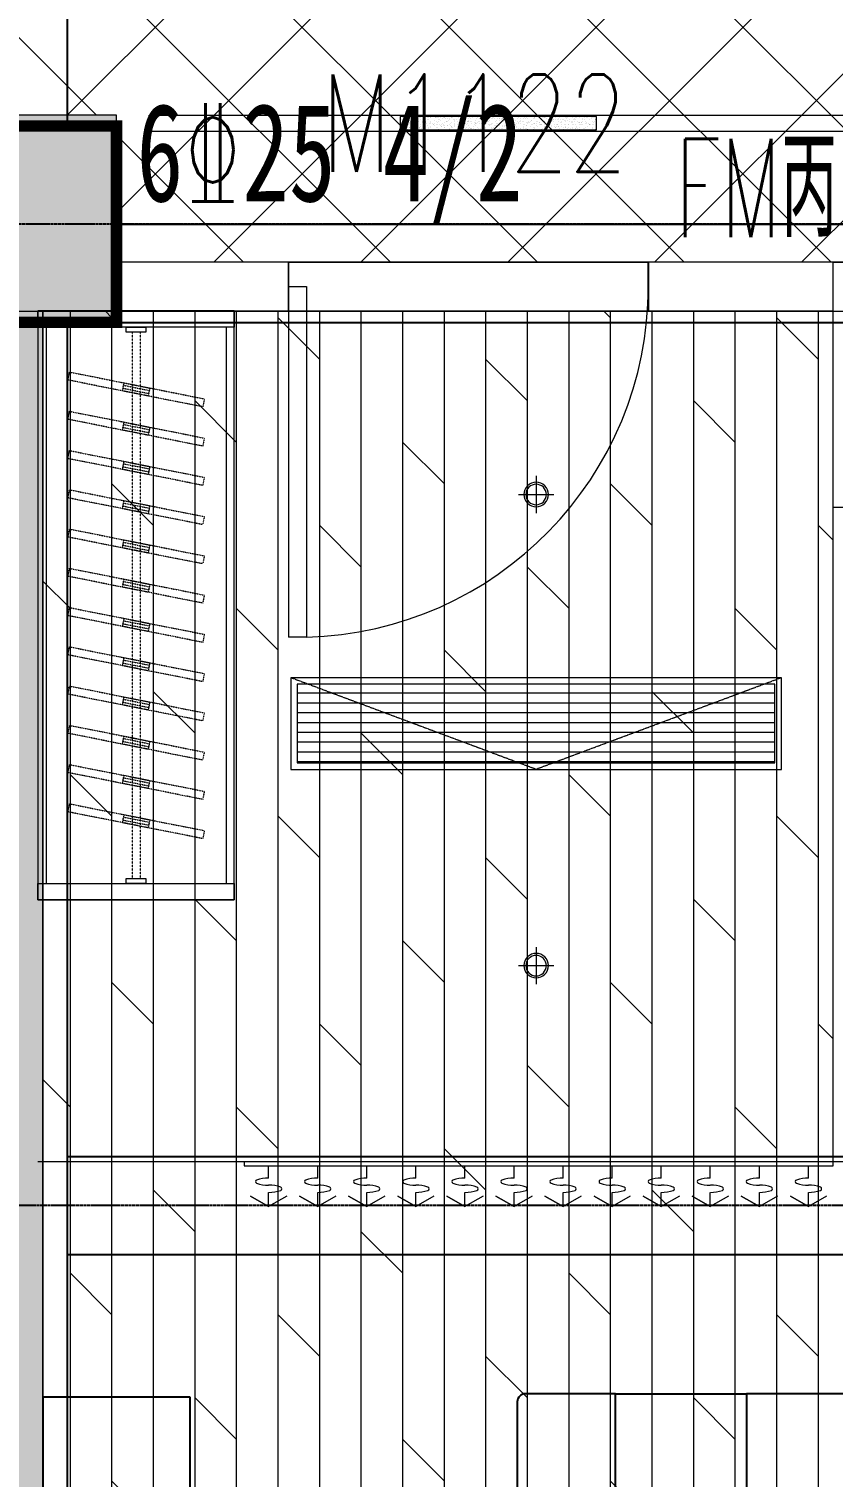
# Model space of a CAD drawing. Header units: millimetres. Extents: x 33621 to 401573, y -91663 to 133135.
# Drawn here: x 117929 to 120387, y 46082 to 50508 of the extents above; entities that cross this region are included whole.
import ezdxf

# ---------------------------------------------------------------- set-up
doc = ezdxf.new("R2010")
doc.units = ezdxf.units.MM
doc.header["$LTSCALE"] = 10
for name, pattern in [('CENTER2', [1.125, 0.75, -0.125, 0.125, -0.125]), ('DASH', [0.35, 0.25, -0.1]), ('DOTE', [2.42, 2, -0.2, 0.02, -0.2])]:
    doc.linetypes.add(name, pattern=pattern)
doc.layers.get('0').update_dxf_attribs({"color": 253})
doc.layers.add('0a', color=253, linetype='Continuous', plot=False)
for name, color, linetype in [('0a填充', 253, 'Continuous'), ('ELE', 253, 'Continuous'), ('GRID', 253, 'CENTER2'), ('P-活动家具', 253, 'Continuous'), ('VPIPE-污水', 253, 'Continuous'), ('VPIPE-热给水', 253, 'Continuous'), ('VPIPE-给水', 253, 'Continuous'), ('WINDOW_TEXT', 253, 'Continuous'), ('填充', 253, 'Continuous'), ('平面家具', 253, 'Continuous'), ('柱', 253, 'Continuous'), ('梁', 253, 'Continuous'), ('梁原位标注', 253, 'Continuous'), ('次梁', 253, 'Continuous'), ('洁具', 253, 'Continuous'), ('风道（排气道）', 253, 'Continuous')]:
    doc.layers.add(name, color=color, linetype=linetype)
for name, color, linetype, lineweight in [('COLUMN', 253, 'Continuous', 0), ('cr-外框线2', 253, 'Continuous', 13), ('DOOR【门】', 253, 'Continuous', 0), ('DS-4BS-FINISH【墙完成线】', 253, 'Continuous', 0), ('FC-FLOOR【地材分格】', 253, 'Continuous', 0), ('FF-FURN【成品家私】', 253, 'Continuous', 0), ('PUB_HATCH', 253, 'Continuous', 0), ('RC-FCU【空调设备】', 253, 'Continuous', 0), ('RC-FIN【天花轮廓线】', 253, 'Continuous', 0), ('RC-LIGHT【天花灯具】', 253, 'Continuous', 0), ('RC-Modelling【天花造型】', 253, 'Continuous', 0), ('RC-STR【天花细线】', 253, 'Continuous', 0), ('TXT【平面空间文字】', 253, 'Continuous', 0), ('WALL', 253, 'Continuous', 0), ('WINDOW', 253, 'Continuous', 0), ('新建墙体', 253, 'Continuous', 0)]:
    doc.layers.add(name, color=color, linetype=linetype, lineweight=lineweight)
doc.styles.add('_TCH_WINDOW', font='SIMPLEX', dxfattribs={"bigfont": 'GBCBIG'})
doc.styles.add('SUN', font='romans.shx', dxfattribs={"width": 0.8, "bigfont": 'hzdx.shx'})

# ---------------------------------------------------------------- blocks, each defined once
blk = doc.blocks.new('$DorLib2D$00000001')
for p, q in [((0.45, 0.975), (0.5, 0.975)), ((0.45, 0), (0.45, 0.975)), ((0.5, 0), (0.5, 0.975)), ((0.5, 0), (0.45, 0))]:
    blk.add_line(p, q)
at = {"lineweight": 13}
blk.add_arc((0.475, 0), 0.975, 91.4693, 180, dxfattribs=at)
blk = doc.blocks.new('海龙_041013471')
at = {"layer": 'P-活动家具', "color": 8}
for p, q in [((290.8, 600), (455.7, -75.6)), ((47.8, 497.7), (455.7, -75.6)), ((609.9, 490.4), (570.9, 443.1)), ((607.1, -333.1), (607.1, 487.1)), ((684.4, 370.6), (640.6, 490.4)), ((759.4, 353.8), (810.2, 492.6)), ((845.1, 492.6), (889.6, 438.7)), ((848.3, -326), (848.3, 488.8)), ((570.9, 443.1), (515.2, 167.7)), ((889.6, 438.7), (953.1, 110.2)), ((715.8, -67.6), (684.4, 370.6)), ((724.4, -114.1), (759.4, 353.8)), ((515.2, 167.7), (515.2, -356.5)), ((953.1, 110.2), (953.1, -364.1)), ((47.8, -499), (455.7, -75.6)), ((455.7, -75.6), (289.2, -600)), ((715.8, -384.4), (715.8, -67.6)), ((724.4, -395.8), (724.4, -114.1)), ((626.6, -417.8), (607.1, -333.1)), ((826, -433.9), (848.3, -326)), ((515.2, -356.5), (548.6, -466.9)), ((687.9, -472.4), (715.8, -384.4)), ((756.2, -501.8), (724.4, -395.8)), ((953.1, -364.1), (915, -495.5)), ((626.6, -444.9), (626.6, -417.8)), ((826, -491.4), (826, -433.9)), ((548.6, -466.9), (590.4, -572.6)), ((590.4, -572.6), (626.6, -444.9)), ((626.6, -444.9), (646.1, -564.3)), ((646.1, -564.3), (687.9, -472.4)), ((803.8, -456.5), (756.2, -501.8)), ((826, -491.4), (803.8, -456.5)), ((867.3, -466), (826, -491.4)), ((915, -495.5), (867.3, -466))]:
    blk.add_line(p, q, dxfattribs=at)
at = {"layer": 'P-活动家具'}
blk.add_line((1000, 600), (1000, -600), dxfattribs=at)
at = {"layer": 'P-活动家具', "color": 8}
blk.add_lwpolyline([(-299.9, 600), (-300, -600), (-700, -600), (-699.9, 600)], close=True, dxfattribs=at)
for points, knots in [([(291.5, 586.4), (286.2, 557.6), (277.4, 509), (168.4, 508.8), (99.8, 502.5), (47.8, 497.7)], [0, 0, 0, 0, 75.29107, 127.212251, 290.722633, 290.722633, 290.722633, 290.722633]), ([(291.5, -587.7), (284.6, -560.3), (263.8, -477.8), (136.2, -521), (68, -504), (47.8, -499)], [0, 0, 0, 0, 75.29107, 226.745569, 290.81809, 290.81809, 290.81809, 290.81809])]:
    blk.add_open_spline(points, degree=3, knots=knots, dxfattribs=at)
at = {"layer": '平面家具', "color": 43, "linetype": 'ByBlock'}
for p, q in [((-699.9, 600), (-975, 600)), ((1000, 600), (-299.9, 600)), ((455.7, -600), (455.7, 600)), ((-1000, 575), (-1000, -575)), ((-975, -600), (-700, -600)), ((-300, -600), (1000, -600))]:
    blk.add_line(p, q, dxfattribs=at)
for centre, start, end in [((-975, 575), 90, 180), ((-975, -575), 180, 270)]:
    blk.add_arc(centre, 25, start, end, dxfattribs=at)
blk = doc.blocks.new('海龙0109180699')
for points in [[(-1740, 7095.5), (-1740, 7145.5), (-1140, 7145.5), (-1140, 7095.5)], [(-1740, 7145.5), (-1740, 5345.5), (-1140, 5345.5), (-1140, 7145.5)], [(-1140, 5395.5), (-1140, 5345.5), (-1740, 5345.5), (-1740, 5395.5)]]:
    blk.add_lwpolyline(points, close=True)
at = {"color": 8}
for points in [[(-1715, 7095.5), (-1715, 5395.5)], [(-1165, 7095.5), (-1165, 5395.5)]]:
    blk.add_lwpolyline(points, dxfattribs=at)
for points in [[(-1470, 7080.5), (-1470, 7095.5), (-1410, 7095.5), (-1410, 7080.5)], [(-1410, 5410.5), (-1410, 5395.5), (-1470, 5395.5), (-1470, 5410.5)], [(-1410, 5410.5), (-1410, 5395.5), (-1470, 5395.5), (-1470, 5410.5)]]:
    blk.add_lwpolyline(points, close=True, dxfattribs=at)
at = {"color": 8, "linetype": 'DASH', "ltscale": 0.006}
for points in [[(-1452.5, 7080.5), (-1452.5, 5410.5)], [(-1427.5, 7080.5), (-1427.5, 5410.5)]]:
    blk.add_lwpolyline(points, dxfattribs=at)
for points in [[(-1643.5, 6958.7), (-1231.6, 6876.8), (-1236.5, 6852.3), (-1648.4, 6934.2)], [(-1476.8, 6925.6), (-1398.3, 6909.9), (-1403.2, 6885.4), (-1481.7, 6901)], [(-1478.3, 6918.2), (-1399.8, 6902.6), (-1401.7, 6892.8), (-1480.2, 6908.4)], [(-1643.5, 6838.7), (-1231.6, 6756.8), (-1236.5, 6732.3), (-1648.4, 6814.2)], [(-1476.8, 6805.6), (-1398.3, 6789.9), (-1403.2, 6765.4), (-1481.7, 6781)], [(-1478.3, 6798.2), (-1399.8, 6782.6), (-1401.7, 6772.8), (-1480.2, 6788.4)], [(-1643.5, 6718.7), (-1231.6, 6636.8), (-1236.5, 6612.3), (-1648.4, 6694.2)], [(-1476.8, 6685.6), (-1398.3, 6669.9), (-1403.2, 6645.4), (-1481.7, 6661)], [(-1478.3, 6678.2), (-1399.8, 6662.6), (-1401.7, 6652.8), (-1480.2, 6668.4)], [(-1643.5, 6598.7), (-1231.6, 6516.8), (-1236.5, 6492.3), (-1648.4, 6574.2)], [(-1476.8, 6565.6), (-1398.3, 6549.9), (-1403.2, 6525.4), (-1481.7, 6541)], [(-1478.3, 6558.2), (-1399.8, 6542.6), (-1401.7, 6532.8), (-1480.2, 6548.4)], [(-1643.5, 6478.7), (-1231.6, 6396.8), (-1236.5, 6372.3), (-1648.4, 6454.2)], [(-1476.8, 6445.6), (-1398.3, 6429.9), (-1403.2, 6405.4), (-1481.7, 6421)], [(-1478.3, 6438.2), (-1399.8, 6422.6), (-1401.7, 6412.8), (-1480.2, 6428.4)], [(-1643.5, 6358.7), (-1231.6, 6276.8), (-1236.5, 6252.3), (-1648.4, 6334.2)], [(-1476.8, 6325.6), (-1398.3, 6309.9), (-1403.2, 6285.4), (-1481.7, 6301)], [(-1478.3, 6318.2), (-1399.8, 6302.6), (-1401.7, 6292.8), (-1480.2, 6308.4)], [(-1643.5, 6238.7), (-1231.6, 6156.8), (-1236.5, 6132.3), (-1648.4, 6214.2)], [(-1476.8, 6205.6), (-1398.3, 6189.9), (-1403.2, 6165.4), (-1481.7, 6181)], [(-1478.3, 6198.2), (-1399.8, 6182.6), (-1401.7, 6172.8), (-1480.2, 6188.4)], [(-1643.5, 6118.7), (-1231.6, 6036.8), (-1236.5, 6012.3), (-1648.4, 6094.2)], [(-1476.8, 6085.6), (-1398.3, 6069.9), (-1403.2, 6045.4), (-1481.7, 6061)], [(-1478.3, 6078.2), (-1399.8, 6062.6), (-1401.7, 6052.8), (-1480.2, 6068.4)], [(-1643.5, 5998.7), (-1231.6, 5916.8), (-1236.5, 5892.3), (-1648.4, 5974.2)], [(-1476.8, 5965.6), (-1398.3, 5949.9), (-1403.2, 5925.4), (-1481.7, 5941)], [(-1478.3, 5958.2), (-1399.8, 5942.6), (-1401.7, 5932.8), (-1480.2, 5948.4)], [(-1643.5, 5878.7), (-1231.6, 5796.8), (-1236.5, 5772.3), (-1648.4, 5854.2)], [(-1476.8, 5845.6), (-1398.3, 5829.9), (-1403.2, 5805.4), (-1481.7, 5821)], [(-1478.3, 5838.2), (-1399.8, 5822.6), (-1401.7, 5812.8), (-1480.2, 5828.4)], [(-1643.5, 5758.7), (-1231.6, 5676.8), (-1236.5, 5652.3), (-1648.4, 5734.2)], [(-1476.8, 5725.6), (-1398.3, 5709.9), (-1403.2, 5685.4), (-1481.7, 5701)], [(-1478.3, 5718.2), (-1399.8, 5702.6), (-1401.7, 5692.8), (-1480.2, 5708.4)], [(-1643.5, 5638.7), (-1231.6, 5556.8), (-1236.5, 5532.3), (-1648.4, 5614.2)], [(-1476.8, 5605.6), (-1398.3, 5589.9), (-1403.2, 5565.4), (-1481.7, 5581)], [(-1478.3, 5598.2), (-1399.8, 5582.6), (-1401.7, 5572.8), (-1480.2, 5588.4)]]:
    blk.add_lwpolyline(points, close=True, dxfattribs=at)
at = {"layer": '平面家具', "color": 43, "linetype": 'ByBlock'}
blk.add_lwpolyline([(-1275, 3824.4), (-1725, 3824.4), (-1725, 824.4), (-1275, 824.4)], close=True, dxfattribs=at)
at = {"layer": 'cr-外框线2'}
blk.add_blockref('海龙_041013471', (725, 3235.4), dxfattribs=at)
blk = doc.blocks.new('A$C434F664F')
at = {"layer": '0a填充'}
h = blk.add_hatch(color=256, dxfattribs=at)
h.paths.add_polyline_path([(936, 75), (942, 75), (942, 81), (936, 81)])
h.paths.add_polyline_path([(898, 99), (904, 99), (904, 105), (898, 105)])
h.paths.add_polyline_path([(864, 99), (870, 99), (870, 105), (864, 105)])
h.paths.add_polyline_path([(864, 75), (870, 75), (870, 81), (864, 81)])
h.paths.add_polyline_path([(792, 75), (798, 75), (798, 81), (792, 81)])
h.paths.add_polyline_path([(720, 75), (726, 75), (726, 81), (720, 81)])
h.paths.add_polyline_path([(648, 75), (654, 75), (654, 81), (648, 81)])
h.paths.add_polyline_path([(576, 75), (582, 75), (582, 81), (576, 81)])
h.paths.add_polyline_path([(504, 75), (510, 75), (510, 81), (504, 81)])
h.paths.add_polyline_path([(432, 75), (438, 75), (438, 81), (432, 81)])
h.paths.add_polyline_path([(360, 99), (366, 99), (366, 105), (360, 105)])
h.paths.add_polyline_path([(360, 75), (366, 75), (366, 81), (360, 81)])
h.paths.add_polyline_path([(326, 99), (332, 99), (332, 105), (326, 105)])
h.paths.add_polyline_path([(288, 75), (294, 75), (294, 81), (288, 81)])
h.paths.add_polyline_path([(216, 75), (222, 75), (222, 81), (216, 81)])
h.paths.add_polyline_path([(144, 75), (150, 75), (150, 81), (144, 81)])
h.paths.add_polyline_path([(72, 99), (78, 99), (78, 105), (72, 105)])
h.paths.add_polyline_path([(72, 75), (78, 75), (78, 81), (72, 81)])
h.paths.add_polyline_path([(38, 99), (44, 99), (44, 105), (38, 105)])
h.paths.add_polyline_path([(0, 75), (6, 75), (6, 81), (0, 81)])
blk = doc.blocks.new('海龙0425175846')
at = {"layer": 'GRID', "ltscale": 0.01}
for p, q in [((497.558, 153.02), (-487.558, 153.02)), ((354.68, 123.02), (254.205, 123.02)), ((426.68, 123.02), (326.205, 123.02))]:
    blk.add_line(p, q, dxfattribs=at)
at = {"layer": '柱', "const_width": 0.35}
blk.add_lwpolyline([(343.442, 150.02), (343.442, 156.02), (337.442, 156.02), (337.442, 150.02)], close=True, dxfattribs=at)
at = {"layer": '梁', "ltscale": 0.01}
for p, q in [((341.942, 156.02), (341.942, 234.02)), ((343.442, 153.02), (409.442, 153.02)), ((341.942, 81.02), (341.942, 150.02)), ((343.442, 150.02), (409.442, 150.02))]:
    blk.add_line(p, q, dxfattribs=at)
at = {"layer": '次梁'}
for p, q in [((341.942, 124.52), (374.942, 124.52)), ((341.942, 121.52), (374.942, 121.52))]:
    blk.add_line(p, q, dxfattribs=at)
at = {"layer": '0a填充'}
blk.add_blockref('A$C434F664F', (-454.558, 75.02), dxfattribs=at)
at = {"layer": '梁原位标注', "width": 0.7}
blk.add_text('6%%13225 4/2', height=3, dxfattribs=at).set_placement((344.055, 153.72))
blk = doc.blocks.new('*U170')
for p, q in [((0, -12), (0, 0)), ((0, 0), (1800, 0)), ((1800, 0), (1800, -12)), ((1800, -12), (0, -12)), ((75, -49.3), (75, -12)), ((225, -49.3), (225, -12)), ((375, -49.3), (375, -12)), ((525, -49.3), (525, -12)), ((675, -49.3), (675, -12)), ((825, -49.3), (825, -12)), ((975, -49.3), (975, -12)), ((1125, -49.3), (1125, -12)), ((1275, -49.3), (1275, -12)), ((1425, -49.3), (1425, -12)), ((1575, -49.3), (1575, -12)), ((1725, -49.3), (1725, -12)), ((1725, -49.3), (1725, -12)), ((19.6, -104.5), (75, -136.2)), ((75, -136.2), (75, -93.2)), ((130.4, -104.5), (75, -136.2)), ((75, -136.2), (130.4, -104.5)), ((169.6, -104.5), (225, -136.2)), ((225, -136.2), (225, -93.2)), ((280.4, -104.5), (225, -136.2)), ((225, -136.2), (280.4, -104.5)), ((319.6, -104.5), (375, -136.2)), ((375, -136.2), (375, -93.2)), ((430.4, -104.5), (375, -136.2)), ((375, -136.2), (430.4, -104.5)), ((469.6, -104.5), (525, -136.2)), ((525, -136.2), (525, -93.2)), ((580.4, -104.5), (525, -136.2)), ((525, -136.2), (580.4, -104.5)), ((619.6, -104.5), (675, -136.2)), ((675, -136.2), (675, -93.2)), ((730.4, -104.5), (675, -136.2)), ((675, -136.2), (730.4, -104.5)), ((769.6, -104.5), (825, -136.2)), ((825, -136.2), (825, -93.2)), ((880.4, -104.5), (825, -136.2)), ((825, -136.2), (880.4, -104.5)), ((919.6, -104.5), (975, -136.2)), ((975, -136.2), (975, -93.2)), ((1030.4, -104.5), (975, -136.2)), ((975, -136.2), (1030.4, -104.5)), ((1069.6, -104.5), (1125, -136.2)), ((1125, -136.2), (1125, -93.2)), ((1180.4, -104.5), (1125, -136.2)), ((1125, -136.2), (1180.4, -104.5)), ((1219.6, -104.5), (1275, -136.2)), ((1275, -136.2), (1275, -93.2)), ((1330.4, -104.5), (1275, -136.2)), ((1275, -136.2), (1330.4, -104.5)), ((1369.6, -104.5), (1425, -136.2)), ((1425, -136.2), (1425, -93.2)), ((1480.4, -104.5), (1425, -136.2)), ((1425, -136.2), (1480.4, -104.5)), ((1519.6, -104.5), (1575, -136.2)), ((1575, -136.2), (1575, -93.2)), ((1630.4, -104.5), (1575, -136.2)), ((1575, -136.2), (1630.4, -104.5)), ((1669.6, -104.5), (1725, -136.2)), ((1669.6, -104.5), (1725, -136.2)), ((1725, -136.2), (1725, -93.2)), ((1725, -136.2), (1725, -93.2)), ((1780.4, -104.5), (1725, -136.2)), ((1725, -136.2), (1780.4, -104.5)), ((1780.4, -104.5), (1725, -136.2)), ((1725, -136.2), (1780.4, -104.5))]:
    blk.add_line(p, q)
at = {"extrusion": (0, 0, -1)}
for centre, major_axis, start_param, end_param in [((40, -82.2), (3.69, -3.69), 1.137309, 3.57508), ((72.5, -170.8), (-70.4, -70.4), 2.004284, 2.381239), ((72.5, 6.4), (70.4, -70.4), 0.760354, 1.137309), ((77.5, -148.9), (-70.4, -70.4), 2.33115, 2.708105), ((77.5, 28.3), (70.4, -70.4), 0.433488, 0.810442), ((110, -60.3), (3.69, -3.69), 4.278901, 6.716673), ((190, -82.2), (3.69, -3.69), 1.137309, 3.57508), ((222.5, -170.8), (-70.4, -70.4), 2.004284, 2.381239), ((222.5, 6.4), (70.4, -70.4), 0.760354, 1.137309), ((227.5, -148.9), (-70.4, -70.4), 2.33115, 2.708105), ((227.5, 28.3), (70.4, -70.4), 0.433488, 0.810442), ((260, -60.3), (3.69, -3.69), 4.278901, 6.716673), ((340, -82.2), (3.69, -3.69), 1.137309, 3.57508), ((372.5, -170.8), (-70.4, -70.4), 2.004284, 2.381239), ((372.5, 6.4), (70.4, -70.4), 0.760354, 1.137309), ((377.5, -148.9), (-70.4, -70.4), 2.33115, 2.708105), ((377.5, 28.3), (70.4, -70.4), 0.433488, 0.810442), ((410, -60.3), (3.69, -3.69), 4.278901, 6.716673), ((490, -82.2), (3.69, -3.69), 1.137309, 3.57508), ((522.5, -170.8), (-70.4, -70.4), 2.004284, 2.381239), ((522.5, 6.4), (70.4, -70.4), 0.760354, 1.137309), ((527.5, -148.9), (-70.4, -70.4), 2.33115, 2.708105), ((527.5, 28.3), (70.4, -70.4), 0.433488, 0.810442), ((560, -60.3), (3.69, -3.69), 4.278901, 6.716673), ((640, -82.2), (3.69, -3.69), 1.137309, 3.57508), ((672.5, -170.8), (-70.4, -70.4), 2.004284, 2.381239), ((672.5, 6.4), (70.4, -70.4), 0.760354, 1.137309), ((677.5, -148.9), (-70.4, -70.4), 2.33115, 2.708105), ((677.5, 28.3), (70.4, -70.4), 0.433488, 0.810442), ((710, -60.3), (3.69, -3.69), 4.278901, 6.716673), ((790, -82.2), (3.69, -3.69), 1.137309, 3.57508), ((822.5, -170.8), (-70.4, -70.4), 2.004284, 2.381239), ((822.5, 6.4), (70.4, -70.4), 0.760354, 1.137309), ((827.5, -148.9), (-70.4, -70.4), 2.33115, 2.708105), ((827.5, 28.3), (70.4, -70.4), 0.433488, 0.810442), ((860, -60.3), (3.69, -3.69), 4.278901, 6.716673), ((940, -82.2), (3.69, -3.69), 1.137309, 3.57508), ((972.5, -170.8), (-70.4, -70.4), 2.004284, 2.381239), ((972.5, 6.4), (70.4, -70.4), 0.760354, 1.137309), ((977.5, -148.9), (-70.4, -70.4), 2.33115, 2.708105), ((977.5, 28.3), (70.4, -70.4), 0.433488, 0.810442), ((1010, -60.3), (3.69, -3.69), 4.278901, 6.716673), ((1090, -82.2), (3.69, -3.69), 1.137309, 3.57508), ((1122.5, -170.8), (-70.4, -70.4), 2.004284, 2.381239), ((1122.5, 6.4), (70.4, -70.4), 0.760354, 1.137309), ((1127.5, -148.9), (-70.4, -70.4), 2.33115, 2.708105), ((1127.5, 28.3), (70.4, -70.4), 0.433488, 0.810442), ((1160, -60.3), (3.69, -3.69), 4.278901, 6.716673), ((1240, -82.2), (3.69, -3.69), 1.137309, 3.57508), ((1272.5, -170.8), (-70.4, -70.4), 2.004284, 2.381239), ((1272.5, 6.4), (70.4, -70.4), 0.760354, 1.137309), ((1277.5, -148.9), (-70.4, -70.4), 2.33115, 2.708105), ((1277.5, 28.3), (70.4, -70.4), 0.433488, 0.810442), ((1310, -60.3), (3.69, -3.69), 4.278901, 6.716673), ((1390, -82.2), (3.69, -3.69), 1.137309, 3.57508), ((1422.5, -170.8), (-70.4, -70.4), 2.004284, 2.381239), ((1422.5, 6.4), (70.4, -70.4), 0.760354, 1.137309), ((1427.5, -148.9), (-70.4, -70.4), 2.33115, 2.708105), ((1427.5, 28.3), (70.4, -70.4), 0.433488, 0.810442), ((1460, -60.3), (3.69, -3.69), 4.278901, 6.716673), ((1540, -82.2), (3.69, -3.69), 1.137309, 3.57508), ((1572.5, -170.8), (-70.4, -70.4), 2.004284, 2.381239), ((1572.5, 6.4), (70.4, -70.4), 0.760354, 1.137309), ((1577.5, -148.9), (-70.4, -70.4), 2.33115, 2.708105), ((1577.5, 28.3), (70.4, -70.4), 0.433488, 0.810442), ((1610, -60.3), (3.69, -3.69), 4.278901, 6.716673), ((1690, -82.2), (3.69, -3.69), 1.137309, 3.57508), ((1690, -82.2), (3.69, -3.69), 1.137309, 3.57508), ((1722.5, -170.8), (-70.4, -70.4), 2.004284, 2.381239), ((1722.5, -170.8), (-70.4, -70.4), 2.004284, 2.381239), ((1722.5, 6.4), (70.4, -70.4), 0.760354, 1.137309), ((1722.5, 6.4), (70.4, -70.4), 0.760354, 1.137309), ((1727.5, -148.9), (-70.4, -70.4), 2.33115, 2.708105), ((1727.5, -148.9), (-70.4, -70.4), 2.33115, 2.708105), ((1727.5, 28.3), (70.4, -70.4), 0.433488, 0.810442), ((1727.5, 28.3), (70.4, -70.4), 0.433488, 0.810442), ((1760, -60.3), (3.69, -3.69), 4.278901, 6.716673), ((1760, -60.3), (3.69, -3.69), 4.278901, 6.716673)]:
    blk.add_ellipse(centre, major_axis=major_axis, ratio=1, start_param=start_param, end_param=end_param, dxfattribs=at)
blk = doc.blocks.new('ZL_0317145799')
at = {"layer": 'RC-FCU【空调设备】'}
h = blk.add_hatch(dxfattribs=at)
h.set_pattern_fill('_USER', color=8, scale=30, pattern_type=0)
h.set_pattern_definition([(0, (-5926276.942, -1197962.362), (0, 30), [])])
h.paths.add_polyline_path([(730, -260), (730, -20), (-730, -20), (-730, -260)])
blk.add_lwpolyline([(-750, -280), (-750, 0), (750, 0), (750, -280)], close=True, dxfattribs=at)
at = {"layer": 'RC-FCU【空调设备】', "color": 8, "linetype": 'DASH'}
blk.add_lwpolyline([(-750, 0), (0, -280), (750, 0)], dxfattribs=at)
at = {"layer": 'RC-FCU【空调设备】', "color": 8}
blk.add_lwpolyline([(-730, -260), (-730, -20), (730, -20), (730, -260)], close=True, dxfattribs=at)
blk = doc.blocks.new('圆形筒灯')
at = {"color": 251, "linetype": 'DOTE', "ltscale": 43.504693}
blk.add_line((0, 90.6), (0, -90.6), dxfattribs=at)
at = {"color": 251, "linetype": 'DOTE', "ltscale": 41.297046}
blk.add_line((86, 0), (-86, 0), dxfattribs=at)
blk.add_ellipse((0, 0), major_axis=(-42.4, 42.4), ratio=1, start_param=2.355868237233172, end_param=8.639053544412757)
at = {"color": 251}
blk.add_ellipse((0, 0), major_axis=(35.4, 35.4), ratio=1, start_param=5.49871431692557, end_param=11.78189962410516, dxfattribs=at)
blk = doc.blocks.new('ZL_0603125599')
at = {"layer": 'RC-Modelling【天花造型】'}
blk.add_line((-697.5, -2096.8), (1732.5, -2096.8), dxfattribs=at)
blk.add_lwpolyline([(-133, 653.5), (966.9, 653.5), (966.9, 503.5), (-133, 503.5)], close=True, dxfattribs=at)
at = {"layer": 'RC-FCU【空调设备】'}
blk.add_blockref('ZL_0317145799', (210, -616.8), dxfattribs=at)
at = {"layer": 'RC-FCU【空调设备】', "ltscale": 10}
blk.add_blockref('*U170', (-697.5, -2096.8), dxfattribs=at)
at = {"layer": 'RC-LIGHT【天花灯具】', "xscale": 0.625, "yscale": 0.625, "zscale": 0.625}
for p in [(210, -56.6), (210, -1496.8)]:
    blk.add_blockref('圆形筒灯', p, dxfattribs=at)
blk = doc.blocks.new('ZL_0814093391')
at = {"layer": 'RC-LIGHT【天花灯具】'}
h = blk.add_hatch(dxfattribs=at)
h.set_pattern_fill('AR-SAND', color=251, scale=0.316764)
h.set_pattern_definition([(37.5, (-300, -35), (-0.50683, 15.50283), [0, -12.2296, 0, -13.67785, 0, -13.07441]), (7.5, (-300, -35), (14.23926, 22.7064), [0, -6.59755, 0, -11.02274, 0, -4.22404]), (327.5, (-309.896, -35), (25.05575, 0.04552), [0, -4.0229, 0, -14.48243, 0, -18.90761]), (317.5, (-309.896, -35), (24.1867, 7.0616), [0, -2.01145, 0, -9.49404, 0, -10.86182])])
h.paths.add_polyline_path([(300, 5), (-300, 5), (-300, -35), (300, -35)])
blk.add_lwpolyline([(-300, 5), (300, 5), (300, -35), (-300, -35)], close=True, dxfattribs=at)
blk = doc.blocks.new('PQD')
at = {"layer": '填充'}
h = blk.add_hatch(dxfattribs=at)
h.set_pattern_fill('DOTS', color=256, scale=10, style=0)
h.paths.add_polyline_path([(517039.4, 222520.7), (516799.4, 222520.7), (516799.4, 222330.7), (516857.1, 222450.6)])
blk.add_lwpolyline([(516799.4, 222330.7), (516857.1, 222450.6), (517039.4, 222520.7)], dxfattribs=at)
at = {"layer": '风道（排气道）'}
for points in [[(516769.4, 222550.7), (517069.4, 222550.7), (517069.4, 222300.7), (516769.4, 222300.7)], [(516799.4, 222520.7), (517039.4, 222520.7), (517039.4, 222330.7), (516799.4, 222330.7)]]:
    blk.add_lwpolyline(points, close=True, dxfattribs=at)
blk = doc.blocks.new('$DorLib2D$00000114')
at = {"color": 0}
blk.add_line((0.5, 0), (-0.2071, 0.7071), dxfattribs=at)
blk.add_arc((0.5, 0), 1, 135, 180, dxfattribs=at)
blk = doc.blocks.new('ZL_08155714')
at = {"layer": 'VPIPE-污水'}
blk.add_circle((-129.2, -712), 50, dxfattribs=at)
at = {"layer": 'VPIPE-热给水'}
blk.add_circle((153.9, -888.5), 50, dxfattribs=at)
at = {"layer": 'VPIPE-给水'}
blk.add_circle((153.9, -754.4), 50, dxfattribs=at)
at = {"layer": 'WALL'}
for p, q in [((-314.6, -1164.9), (-314.6, -414.9)), ((-314.6, -414.9), (585.4, -414.9)), ((585.4, -1164.9), (585.4, -414.9)), ((-214.6, -1064.9), (-214.6, -564.9)), ((-214.6, -564.9), (485.4, -564.9)), ((485.4, -1064.9), (485.4, -564.9)), ((485.4, -1064.9), (-214.6, -1064.9)), ((585.4, -1164.9), (-314.6, -1164.9))]:
    blk.add_line(p, q, dxfattribs=at)
at = {"layer": 'WINDOW'}
for p, q in [((-175.1, -414.9), (424.9, -414.9)), ((-175.1, -414.9), (-175.1, -564.9)), ((424.9, -564.9), (424.9, -414.9)), ((-175.1, -564.9), (424.9, -564.9))]:
    blk.add_line(p, q, dxfattribs=at)
at = {"layer": 'DOOR【门】', "xscale": -600, "yscale": 600, "zscale": -600}
blk.add_blockref('$DorLib2D$00000114', (124.9, -464.9), dxfattribs=at)
at = {"layer": '洁具'}
blk.add_blockref('PQD', (-516984, -223365.7), dxfattribs=at)
at = {"layer": 'ELE', "ltscale": 100, "style": 'SUN', "width": 0.6}
blk.add_text('FM丙0615', height=300, dxfattribs=at).set_placement((-797.1, -337.9, 0))
at = {"layer": 'TXT【平面空间文字】', "width": 0.75}
blk.add_text('管井', height=300, dxfattribs=at).set_placement((236.4, -794.6))

msp = doc.modelspace()

# ---------------------------------------------------------------- hatches: boundary and pattern name
at = {"layer": 'FC-FLOOR【地材分格】'}
h = msp.add_hatch(dxfattribs=at)
h.set_pattern_fill('ANSI37', color=256, scale=100, double=1)
h.paths.add_polyline_path([(131996.5, 52046.4), (131996.5, 49795.3), (125396.5, 49795.3), (125396.5, 50245.3), (124796.5, 50245.3), (124796.5, 49795.3), (118196.5, 49795.3), (118196.5, 50245.3), (117596.5, 50245.3), (117596.5, 49795.3), (110996.5, 49795.3), (110996.5, 50245.3), (110396.5, 50245.3), (110396.5, 49795.3), (103796.5, 49795.3), (103796.5, 50245.3), (103571.5, 50245.3), (103571.5, 52045.3), (110996.5, 52045.3), (110996.5, 58345.3), (114221.5, 58345.3), (114221.5, 52045.3)])
h = msp.add_hatch(dxfattribs=at)
h.set_pattern_fill('DOLMIT', color=256, scale=20, angle=90, double=1)
h.set_pattern_definition([(90, (110816.51, 55975.26), (-127, 8e-15), []), (135, (110816.5, 55975.26), (-254, -254), [179.605, -359.21])])
h.paths.add_polyline_path([(120386.5, 49645.3), (117971.5, 49646.4), (117971.5, 42746.4), (118196.5, 42745.3), (118196.5, 42345.3), (121396.5, 42345.3), (121396.5, 42445.3), (121421.5, 42445.3), (121421.5, 47045), (120386.5, 47045)])
at = {"layer": 'PUB_HATCH'}
msp.add_hatch(color=256, dxfattribs=at).paths.add_polyline_path([(117596.5, 49645.3), (118196.5, 49645.3), (118196.5, 50245.3), (117596.5, 50245.3)])
at = {"layer": '新建墙体'}
h = msp.add_hatch(dxfattribs=at)
h.set_pattern_fill('石膏板', color=256, scale=20, pattern_type=2)
h.set_pattern_definition([(45, (117838.5, 42759.61), (-50, 50), [16, -54.7107]), (135, (117949.816, 42759.61), (-50, -50), [16, -54.7107])])
h.paths.add_polyline_path([(117971.5, 49645.3), (117821.5, 49645.3), (117821.5, 42745.3), (117971.5, 42745.3)])

# ---------------------------------------------------------------- linework, layer by layer
at = {"layer": 'COLUMN'}
for p, q in [((118196.5, 50245.3), (117596.5, 50245.3)), ((118196.5, 49645.3), (118196.5, 50245.3)), ((117596.5, 49645.3), (118196.5, 49645.3))]:
    msp.add_line(p, q, dxfattribs=at)
at = {"layer": 'DS-4BS-FINISH【墙完成线】'}
for points in [[(131996.5, 52046.4), (131996.5, 49795.3), (125396.5, 49795.3), (125396.5, 50245.3), (124796.5, 50245.3), (124796.5, 49795.3), (118196.5, 49795.3), (118196.5, 50245.3), (117596.5, 50245.3), (117596.5, 49795.3), (110996.5, 49795.3), (110996.5, 50245.3), (110396.5, 50245.3), (110396.5, 49795.3), (103796.5, 49795.3), (103796.5, 50245.3), (103571.5, 50245.3), (103571.5, 52045.3), (110996.5, 52045.3), (110996.5, 58345.3), (114221.5, 58345.3), (114221.5, 52045.3), (131996.5, 52046.4)], [(120386.5, 49645.3), (117971.5, 49646.4), (117971.5, 42746.4), (118196.5, 42745.3), (118196.5, 42345.3), (121396.5, 42345.3), (121396.5, 42445.3), (121421.5, 42445.3), (121421.5, 47045), (120386.5, 47045), (120386.5, 49645.3)]]:
    msp.add_lwpolyline(points, dxfattribs=at)
at = {"layer": 'RC-FIN【天花轮廓线】'}
msp.add_lwpolyline([(119822.1, 49645.3), (118722.1, 49645.3), (118722.1, 49795.3), (119822.1, 49795.3)], close=True, dxfattribs=at)
at = {"layer": 'RC-STR【天花细线】'}
msp.add_lwpolyline([(118296.5, 50195.3), (118296.5, 50245.3), (124696.5, 50245.3), (124696.5, 50195.3)], close=True, dxfattribs=at)
at = {"layer": 'WALL', "color": 6}
for p, q in [((118722.1, 49795.3), (118196.5, 49795.3)), ((118722.1, 49645.3), (118722.1, 49795.3)), ((118722.1, 49645.3), (118722.1, 49795.3)), ((118722.1, 49795.3), (118722.1, 49795.3)), ((118722.1, 49645.3), (118722.1, 49795.3)), ((118722.1, 49645.3), (118722.1, 49795.3)), ((119822.1, 49795.3), (119822.1, 49645.3)), ((119822.1, 49795.3), (119822.1, 49645.3)), ((119822.1, 49795.3), (119822.1, 49645.3)), ((119822.1, 49795.3), (119822.1, 49645.3)), ((123171, 49795.3), (119822.1, 49795.3)), ((117971.5, 42746.4), (117971.5, 49646.4)), ((118196.5, 49645.3), (118722.1, 49645.3)), ((119822.1, 49645.3), (119819.4, 49645.3)), ((119822.1, 49645.3), (119819.4, 49645.3)), ((119822.1, 49645.3), (119819.4, 49645.3)), ((119822.1, 49645.3), (123171, 49645.3))]:
    msp.add_line(p, q, dxfattribs=at)

# ---------------------------------------------------------------- block references
at = {"layer": '0a', "xscale": 100, "yscale": 100, "zscale": 100}
msp.add_blockref('海龙0425175846', (83852.3, 34609.4), dxfattribs=at)
at = {"layer": 'DOOR【门】'}
ref = msp.add_blockref('$DorLib2D$00000001', (119272.1, 49721.4), dxfattribs=dict(at, xscale=-1100, yscale=-1100, zscale=-1100))
ref.add_attrib('A', 'M1122', (118822.1, 50071.7), dxfattribs={"layer": 'WINDOW_TEXT', "height": 297.5, "style": '_TCH_WINDOW', "width": 0.705882})
at = {"layer": 'FF-FURN【成品家私】'}
msp.add_blockref('海龙0109180699', (119696.5, 42500.9), dxfattribs=at)
at = {"layer": 'RC-LIGHT【天花灯具】', "xscale": -1, "rotation": 180}
msp.add_blockref('ZL_0814093391', (119364, 50205.3), dxfattribs=at)
at = {"layer": 'RC-LIGHT【天花灯具】', "xscale": -1}
msp.add_blockref('ZL_0603125599', (119689, 49141.8), dxfattribs=at)
at = {"layer": 'WALL', "color": 6}
msp.add_blockref('ZL_08155714', (120701.2, 50210.2), dxfattribs=at)

doc.saveas('drawing.dxf')
